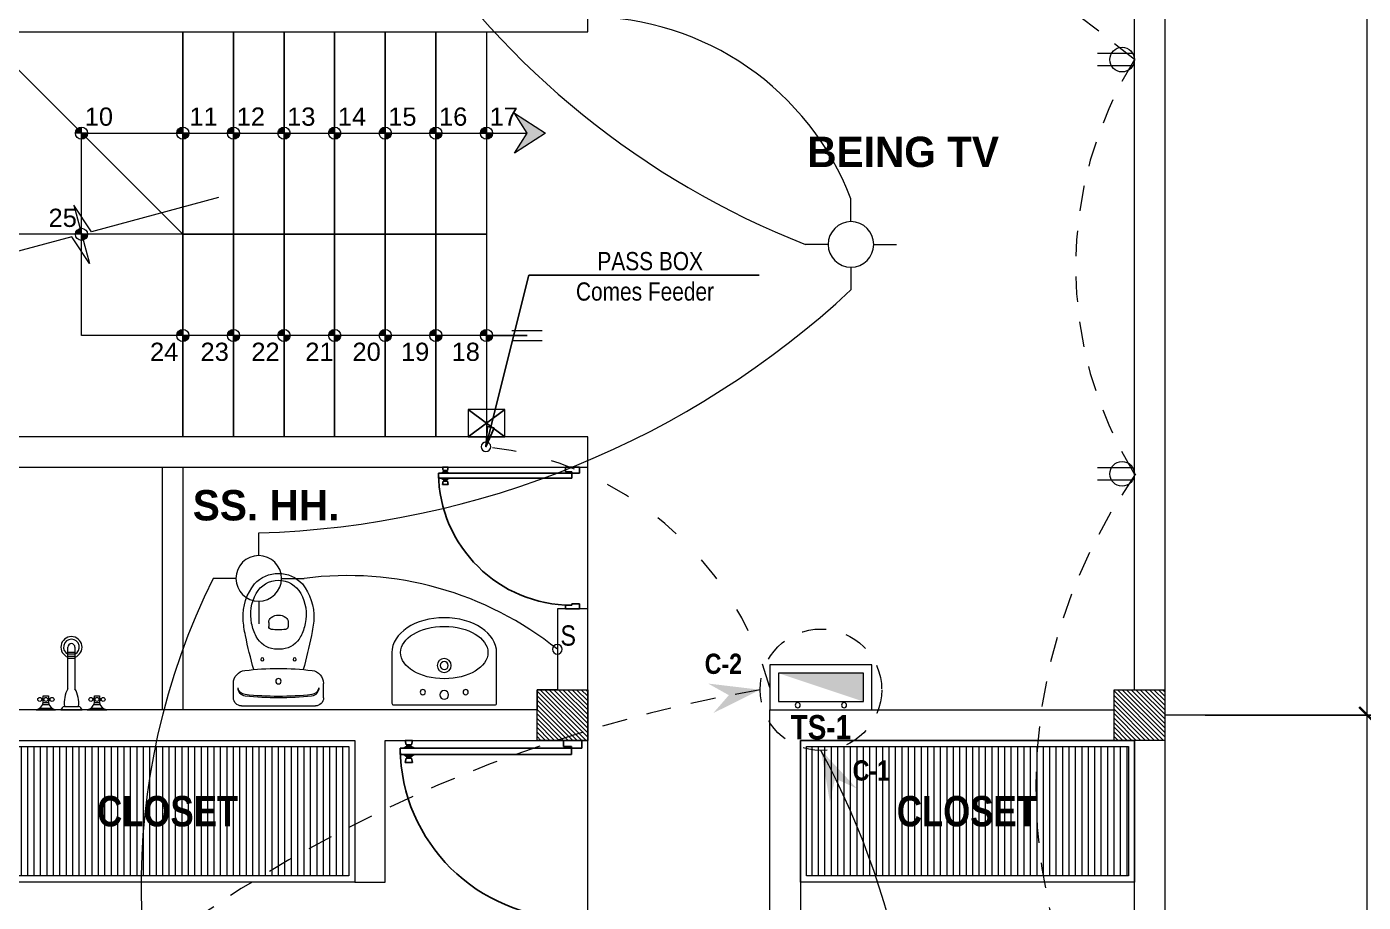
# Model space of a CAD drawing. Header units: millimetres. Extents: x 68 to 194, y 47 to 103.
# Drawn here: x 166.37 to 172.97, y 61.55 to 65.88 of the extents above; entities that cross this region are included whole.
import ezdxf
from ezdxf.enums import TextEntityAlignment as Align

# ---------------------------------------------------------------- set-up
doc = ezdxf.new("R2010")
doc.units = ezdxf.units.MM
for name, pattern in [('ACAD_ISO02W100', [15, 12, -3]), ('ACAD_ISO03W100', [30, 12, -18]), ('ACAD_ISO06W100', [36, 24, -3, 0, -3, 0, -3, 0, -3]), ('DASHED', [19.05, 12.7, -6.35]), ('DASHED2', [0.375, 0.25, -0.125])]:
    doc.linetypes.add(name, pattern=pattern)
for name, color, linetype, lineweight in [('A_Bloques', 56, 'Continuous', 15), ('A_Texto', 43, 'Continuous', 9), ('E_Columna', 3, 'Continuous', 25), ('G_Ejes', 253, 'Continuous', 20), ('G_Escalera', 40, 'Continuous', 18), ('G_Sombreados', 8, 'Continuous', 9), ('G_Texto', 122, 'Continuous', 20), ('IE_Accesorios', 71, 'Continuous', 20), ('IE_Alimentador', 1, 'DASHED', 80), ('IE_Alumbrado', 31, 'Continuous', 60), ('IE_Interruptor', 230, 'Continuous', 40), ('IE_Tomacorriente', 104, 'DASHED2', 40)]:
    doc.layers.add(name, color=color, linetype=linetype, lineweight=lineweight)
for name, color, linetype in [('A_Puerta', 32, 'Continuous'), ('G_Acotación', 171, 'Continuous'), ('IS_Muro', 232, 'Continuous')]:
    doc.layers.add(name, color=color, linetype=linetype)
doc.styles.add('Acotacion', font='ARIALN.TTF')
doc.styles.add('AMBIENTES', font='ARIALNB.TTF', dxfattribs={"height": 0.15})
doc.styles.add('Arial Marron', font='ARIALN.TTF')
doc.styles.add('ARIAL1.2', font='arial.ttf', dxfattribs={"width": 1.2})
doc.styles.add('Cotas', font='ARIALNB.TTF', dxfattribs={"height": 0.1})
doc.styles.add('Eje', font='ARIALNB.TTF', dxfattribs={"height": 0.3})
doc.styles.add('Notas', font='ARIALNB.TTF', dxfattribs={"height": 0.15})
doc.styles.add('Rotulo', font='ARIALN.TTF', dxfattribs={"height": 0.1})
doc.styles.add('STYLE1', font='cityb___.ttf', dxfattribs={"width": 1.05})
doc.dimstyles.new('125', dxfattribs={"dimtxt": 1, "dimasz": 0.06, "dimexe": 0.06, "dimexo": 0.1, "dimgap": 0.08, "dimtad": 3, "dimtih": 1, "dimtoh": 1, "dimlfac": 0.5, "dimzin": 1, "dimdsep": 46, "dimtxsty": 'Cotas', "dimblk": 'ARCHTICK', "dimcen": 2.5, "dimdle": 0.06, "dimclrt": 4, "dimazin": 0, "dimtp": 0.2, "dimtm": 0.2, "dimtfac": 1, "dimtix": 1, "dimtmove": 1, "dimatfit": 3, "dimfxl": 0, "dimtolj": 1, "dimtzin": 1, "dimarcsym": 0})
doc.dimstyles.new('Lenin_50', dxfattribs={"dimtxt": 0.3, "dimasz": 0.08, "dimexe": 0.15, "dimexo": 0.2, "dimgap": 0.03, "dimtad": 2, "dimtih": 1, "dimtoh": 1, "dimlfac": -1, "dimzin": 4, "dimdsep": 46, "dimtxsty": 'Acotacion', "dimblk": 'ARCHTICK', "dimcen": 0.08, "dimclrd": 256, "dimclre": 256, "dimclrt": 4, "dimazin": 1, "dimtm": 1e-09, "dimtfac": 1, "dimtmove": 2, "dimatfit": 2, "dimfxl": 0, "dimtolj": 1, "dimlwd": 13, "dimlwe": 18, "dimarcsym": 0})
pattern_1 = [(135, (281.136787, -21.160414), (0.0112253202, 0.0112253202), [])]
pattern_2 = [(90, (292.136787, -21.310414), (0.03175, 2e-18), [])]

# ---------------------------------------------------------------- blocks, each defined once
blk = doc.blocks.new('Puerta 02')
for p, q in [((0.0239, 0.9132), (0, 0.918)), ((0, 0.918), (0, 0.8782)), ((0.0239, 0.883), (0, 0.8782)), ((0.0239, 0.9068), (0.0239, 0.9132)), ((0.0277, 0.9068), (0.0239, 0.9068)), ((0.0239, 0.8893), (0.0239, 0.9068)), ((0.0277, 0.8893), (0.0239, 0.8893)), ((0.0239, 0.8893), (0.0239, 0.883)), ((0.0317, 0.9092), (0.0277, 0.9092)), ((0.0277, 0.9068), (0.0277, 0.9092)), ((0.0277, 0.8893), (0.0277, 0.9068)), ((0.0277, 0.8893), (0.0277, 0.8869)), ((0.0317, 0.8869), (0.0277, 0.8869)), ((0.0317, 0.9092), (0.0317, 0.9124)), ((0.0357, 0.9124), (0.0317, 0.9124)), ((0.0317, 0.8869), (0.0317, 0.9092)), ((0.0317, 0.8869), (0.0317, 0.8838)), ((0.0357, 0.8838), (0.0317, 0.8838)), ((0.042, 0.9243), (0.0357, 0.9124)), ((0.0357, 0.8838), (0.0357, 0.9124)), ((0.042, 0.8718), (0.0357, 0.8838)), ((0.042, 0.8718), (0.042, 0.9243)), ((0.0436, 0.9243), (0.042, 0.9243)), ((0.0436, 0.9463), (0.0784, 0.9463)), ((0.0436, 0.005), (0.0436, 0.9463)), ((0.0784, 0.005), (0.0784, 0.9463)), ((0.0784, 0.9243), (0.08, 0.9243)), ((0.0789, 0.8981), (0.0789, 0.8981)), ((0.0789, 0.8981), (0.0789, 0.8981)), ((0.08, 0.8718), (0.08, 0.9243)), ((0.08, 0.9243), (0.0863, 0.9124)), ((0.08, 0.8718), (0.0863, 0.8838)), ((0.0863, 0.8838), (0.0863, 0.9124)), ((0.0863, 0.9124), (0.0903, 0.9124)), ((0.0863, 0.8838), (0.0903, 0.8838)), ((0.0903, 0.9092), (0.0903, 0.9124)), ((0.0903, 0.9092), (0.0943, 0.9092)), ((0.0903, 0.8869), (0.0903, 0.9092)), ((0.0903, 0.8869), (0.0943, 0.8869)), ((0.0903, 0.8869), (0.0903, 0.8838)), ((0.0943, 0.9068), (0.0943, 0.9092)), ((0.0943, 0.8893), (0.0943, 0.9068)), ((0.0943, 0.9068), (0.0983, 0.9068)), ((0.0943, 0.8893), (0.0943, 0.8869)), ((0.0943, 0.8893), (0.0983, 0.8893)), ((0.0983, 0.9132), (0.1221, 0.918)), ((0.0983, 0.9068), (0.0983, 0.9132)), ((0.0983, 0.8893), (0.0983, 0.9068)), ((0.0983, 0.8893), (0.0983, 0.883)), ((0.0983, 0.883), (0.1221, 0.8782)), ((0.1221, 0.918), (0.1221, 0.8782)), ((0.0436, 0.8718), (0.042, 0.8718)), ((0.0784, 0.8718), (0.08, 0.8718)), ((0, 0.05), (0, -0.05)), ((0.0336, 0.05), (0, 0.05)), ((0.0336, 0.05), (0.0336, 0.005)), ((0.0436, 0.005), (0.0336, 0.005)), ((0.0783, 0.005), (0.0433, 0.005)), ((0.0436, 0.005), (0.0436, -0.05)), ((0.965, 0.005), (0.975, 0.005)), ((0.965, 0.005), (0.965, -0.05)), ((0.975, 0.05), (0.975, 0.005)), ((0.975, 0.05), (1, 0.05)), ((1, 0.05), (1, -0.05)), ((0.0436, -0.05), (0, -0.05)), ((1, -0.05), (0.965, -0.05))]:
    blk.add_line(p, q)
blk.add_arc((0.0336, 0.005), 0.9414, 0, 89.39134)
blk = doc.blocks.new('L01601A', base_point=(1717.16, 970.19))
blk.add_circle((1717.16, 970.19), 25)
blk = doc.blocks.new('L01601B', base_point=(1777.33, 924.89))
blk.add_arc((1777.33, 924.89), 30, 180, 0)
blk = doc.blocks.new('Lavatorio 01')
blk.add_lwpolyline([(-0.2836, 0.2586), (-0.0336, 0.2586, -0.414214), (-0.025, 0.25), (-0.025, -0.25, -0.414214), (-0.0336, -0.2586), (-0.2836, -0.2586)], format="xyb")
for centre, radius in [((-0.0884, 0.1059), 0.0129), ((-0.2197, 0), 0.0345), ((-0.2197, 0), 0.0198), ((-0.0742, 0), 0.0216), ((-0.0884, -0.1059), 0.0129)]:
    blk.add_circle(centre, radius)
at = {"extrusion": (0, 0, -1), "xscale": 0.008620689655174374, "zscale": -0.008620689655172419, "rotation": 90}
for name, yscale in [('L01601B', 0.005747126436773442), ('L01601A', 0.005172413793104624)]:
    blk.add_blockref(name, (0.2836, 0), dxfattribs=dict(at, yscale=yscale))
blk = doc.blocks.new('INOD4')
at = {"linetype": 'ByBlock'}
for p, q in [((-0.2225, -0.06), (-0.2225, -0.1316)), ((-0.1825, -0.02), (0.1825, -0.02)), ((0.2225, -0.06), (0.2225, -0.1316)), ((-0.048, -0.433), (-0.048, -0.4129)), ((0.048, -0.433), (0.048, -0.4129))]:
    blk.add_line(p, q, dxfattribs=at)
for centre, radius in [((0, -0.142), 0.0135), ((0, -0.142), 0.0135), ((-0.08, -0.25), 0.0075), ((0.08, -0.25), 0.0075)]:
    blk.add_circle(centre, radius, dxfattribs=at)
for centre, radius, start, end in [((-0.1825, -0.06), 0.04, 90, 180), ((0, -1.56), 1.5, 83.72811, 96.27189), ((0.1825, -0.06), 0.04, 0, 90), ((-0.1585, -0.1316), 0.064, 180, 263.20695), ((-0.1595, -0.1087), 0.04, 96.27189, 180), ((-0.1601, -0.1159), 0.04, 96.21414, 169.75716), ((0, -1.56), 1.493, 83.67552, 96.33055), ((0.1595, -0.1087), 0.04, 0, 83.72811), ((0.1601, -0.1159), 0.04, 10.24284, 83.78586), ((0.1585, -0.1316), 0.064, 276.79305, 0), ((0, 1.199), 1.404, 263.20695, 276.79305), ((2.2862, -0.8696), 2.5, 164.45601, 168.42561), ((-2.2862, -0.8696), 2.5, 11.57439, 15.54399), ((-0.007, -0.416), 0.1156, 96.24191, 152.59732), ((0, -0.48), 0.18, 83.75809, 96.24191), ((0.007, -0.416), 0.1156, 27.40268, 83.75809), ((0.4232, -0.4957), 0.6, 167.70933, 175.6206), ((0.1123, -0.4778), 0.25, 152.59732, 168.38048), ((0, -0.696), 0.3, 83.35084, 96.64916), ((-0.1123, -0.4778), 0.25, 11.61952, 27.40268), ((-0.4232, -0.4957), 0.6, 4.3794, 12.29067), ((0.0848, -0.4604), 0.26, 177.69717, 218.71313), ((0.079, -0.471), 0.216, 168.38048, 209.11615), ((-0.033, -0.4129), 0.015, 96.64916, 180), ((-0.018, -0.433), 0.03, 180, 233.1301), ((0, -0.409), 0.06, 233.1301, 306.8699), ((0.033, -0.4129), 0.015, 0, 83.35084), ((0.018, -0.433), 0.03, 306.8699, 0), ((-0.079, -0.471), 0.216, 330.88385, 11.61952), ((-0.0848, -0.4604), 0.26, 321.28687, 2.30283), ((0, -0.515), 0.1256, 209.11615, 330.88385), ((0, -0.515), 0.16, 222.43623, 317.56377)]:
    blk.add_arc(centre, radius, start, end, dxfattribs=at)
blk = doc.blocks.new('Llaves_ducha')
for p, q in [((0, 0.145), (0, 0.0652)), ((0.0072, 0.1308), (0.0072, 0.0795)), ((0.0217, 0.0912), (0.0217, 0.1188)), ((0.0399, 0.116), (0.0399, 0.1232)), ((0.0471, 0.116), (0.0471, 0.1232)), ((0.0399, 0.0943), (0.0399, 0.087)), ((0.0471, 0.0943), (0.0471, 0.087)), ((0, 0.0435), (0, -0.0435)), ((0, 0.0399), (0, -0.0399)), ((0.0145, 0.029), (0.0145, -0.029)), ((0.087, 0.0145), (0.2586, 0.0145)), ((0.2586, -0.0145), (0.087, -0.0145)), ((0, -0.0652), (0, -0.145)), ((0.0072, -0.0795), (0.0072, -0.1308)), ((0.0217, -0.1191), (0.0217, -0.0914)), ((0.0399, -0.0943), (0.0399, -0.087)), ((0.0471, -0.0943), (0.0471, -0.087)), ((0.0399, -0.116), (0.0399, -0.1232)), ((0.0471, -0.116), (0.0471, -0.1232))]:
    blk.add_line(p, q)
for points in [[(0.029, 0.116), (0.058, 0.116), (0.058, 0.0943), (0.029, 0.0943)], [(0.029, -0.0943), (0.058, -0.0943), (0.058, -0.116), (0.029, -0.116)]]:
    blk.add_lwpolyline(points, close=True)
for points in [[(0.2128, 0.0145), (0.2128, -0.0145)], [(0.2216, 0.0145), (0.2216, -0.0145)], [(0.2305, 0.0145), (0.2305, -0.0145)], [(0.2379, 0.0145), (0.2379, -0.0145)]]:
    blk.add_lwpolyline(points)
for centre in [(0.0435, 0.1305), (0.0435, 0.1051), (0.0435, 0.0798), (0.0435, -0.0798), (0.0435, -0.1051), (0.0435, -0.1305)]:
    blk.add_circle(centre, 0.00811)
for centre, radius, start, end in [((0.0399, 0.1559), 0.0413, 195.2551, 254.7449), ((0.0399, 0.0544), 0.0413, 105.2551, 164.7449), ((-0.0059, 0.0231), 0.0212, 16.1502, 73.8498), ((0.029, -0.087), 0.1169, 60.2551, 97.125), ((0.2586, 0), 0.0435, 199.4706, 160.5294), ((0.2586, 0), 0.0324, 206.5644, 153.4356), ((0.2586, 0), 0.0145, 270, 90), ((-0.0059, -0.0231), 0.0212, 286.1502, 343.8498), ((0.029, 0.087), 0.1169, 262.875, 299.7449), ((0.0399, -0.0544), 0.0413, 195.2551, 254.7449), ((0.0399, -0.1559), 0.0413, 105.2551, 164.7449)]:
    blk.add_arc(centre, radius, start, end)
blk = doc.blocks.new('Eri')
blk.add_line((-1.7, 0), (0, 0))
blk.add_circle((-2, 0), 0.3)
at = {"color": 1, "style": 'Eje', "flags": 4}
blk.add_attdef('H', text='', height=0.3, dxfattribs=at).set_placement((-2, 0), align=Align.MIDDLE_CENTER)
blk = doc.blocks.new('_ArchTick')
at = {"color": 0, "linetype": 'ByBlock', "const_width": 0.15}
blk.add_lwpolyline([(-0.5, -0.5), (0.5, 0.5)], dxfattribs=at)
blk = doc.blocks.new('*D761')
at = {"layer": 'Defpoints', "color": 0}
for p in [(171.9907, 71.0529), (173.4907, 71.0529), (171.9907, 58.5529)]:
    blk.add_point(p, dxfattribs=at)
at = {"layer": 'G_Acotación', "lineweight": 18}
for p, q in [((172.1907, 71.0529), (173.6407, 71.0529)), ((172.1907, 58.5529), (173.6407, 58.5529))]:
    blk.add_line(p, q, dxfattribs=at)
at = {"layer": 'G_Acotación', "lineweight": 13}
blk.add_line((173.4907, 58.5529), (173.4907, 71.0529), dxfattribs=at)
at = {"layer": 'G_Acotación', "lineweight": 13, "xscale": 0.08, "yscale": 0.08, "zscale": 0.08}
for p, rotation in [((173.4907, 71.0529), 90), ((173.4907, 58.5529), 270)]:
    blk.add_blockref('_ArchTick', p, dxfattribs=dict(at, rotation=rotation))
at = {"layer": 'G_Acotación', "color": 4, "lineweight": 5, "insert": (174.0194, 64.8029), "char_height": 0.3, "attachment_point": 5, "style": 'Acotacion'}
blk.add_mtext('\\A1;12.500', dxfattribs=at)
blk = doc.blocks.new('*D762')
at = {"layer": 'Defpoints', "color": 0}
for p in [(171.9907, 62.4779), (172.9907, 62.4779), (171.9907, 58.5529)]:
    blk.add_point(p, dxfattribs=at)
at = {"layer": 'G_Acotación', "lineweight": 18}
for p, q in [((172.1907, 62.4779), (173.1407, 62.4779)), ((172.1907, 58.5529), (173.1407, 58.5529))]:
    blk.add_line(p, q, dxfattribs=at)
at = {"layer": 'G_Acotación', "lineweight": 13}
blk.add_line((172.9907, 58.5529), (172.9907, 62.4779), dxfattribs=at)
at = {"layer": 'G_Acotación', "lineweight": 13, "xscale": 0.08, "yscale": 0.08, "zscale": 0.08}
for p, rotation in [((172.9907, 62.4779), 90), ((172.9907, 58.5529), 270)]:
    blk.add_blockref('_ArchTick', p, dxfattribs=dict(at, rotation=rotation))
at = {"layer": 'G_Acotación', "color": 4, "lineweight": 5, "insert": (173.4368, 60.5154), "char_height": 0.3, "attachment_point": 5, "style": 'Acotacion'}
blk.add_mtext('\\A1;3.925', dxfattribs=at)
blk = doc.blocks.new('*D763')
at = {"layer": 'Defpoints', "color": 0}
for p in [(171.9907, 67.0279), (172.9907, 67.0279), (171.9907, 62.4779)]:
    blk.add_point(p, dxfattribs=at)
at = {"layer": 'G_Acotación', "lineweight": 18}
for p, q in [((172.1907, 67.0279), (173.1407, 67.0279)), ((172.1907, 62.4779), (173.1407, 62.4779))]:
    blk.add_line(p, q, dxfattribs=at)
at = {"layer": 'G_Acotación', "lineweight": 13}
blk.add_line((172.9907, 62.4779), (172.9907, 67.0279), dxfattribs=at)
at = {"layer": 'G_Acotación', "lineweight": 13, "xscale": 0.08, "yscale": 0.08, "zscale": 0.08}
for p, rotation in [((172.9907, 67.0279), 90), ((172.9907, 62.4779), 270)]:
    blk.add_blockref('_ArchTick', p, dxfattribs=dict(at, rotation=rotation))
at = {"layer": 'G_Acotación', "color": 4, "lineweight": 5, "insert": (173.4404, 64.7529), "char_height": 0.3, "attachment_point": 5, "style": 'Acotacion'}
blk.add_mtext('\\A1;4.550', dxfattribs=at)
blk = doc.blocks.new('CP')
at = {"linetype": 'ACAD_ISO06W100', "lineweight": 25, "ltscale": 0.25}
for p, q in [((-0.0498, 0.0874), (-0.1848, -0.0926)), ((-0.0498, -0.0926), (-0.1848, 0.0874))]:
    blk.add_line(p, q, dxfattribs=at)
for p, q in [((-0.1848, -0.0926), (-0.1848, 0.0874)), ((-0.1848, 0.0874), (-0.0498, 0.0874)), ((-0.0498, 0.0874), (-0.0498, -0.0926)), ((-0.0498, -0.0926), (-0.1848, -0.0926))]:
    blk.add_line(p, q)
blk.add_circle((0, 0), 0.0234)
blk = doc.blocks.new('Tablero')
for points in [[(-0.2516, -0.2232), (-0.2516, 0), (0.2516, 0), (0.2516, -0.2232)], [(-0.21, -0.1815), (-0.21, -0.0416), (0.21, -0.0416), (0.21, -0.1815)]]:
    blk.add_lwpolyline(points, close=True)
for centre in [(-0.1144, -0.0236), (0.1144, -0.0236)]:
    blk.add_circle(centre, 0.0126)
blk.add_solid([(-0.21, -0.1815), (0.21, -0.1815), (0.21, -0.0416)])
blk = doc.blocks.new('PUNTO LUZ')
for p, q in [((0, 0.1125), (0, 0.225)), ((-0.1125, 0), (-0.225, 0)), ((0.1125, 0), (0.225, 0)), ((0, -0.1125), (0, -0.225))]:
    blk.add_line(p, q)
blk.add_circle((0, 0), 0.1125)
blk = doc.blocks.new('Interuptor simple doble triple')
blk.add_circle((0, 0.0437), 0.0237)
at = {"style": 'Rotulo', "oblique": 20, "flags": 4}
blk.add_attdef('S A,B,C', (0.078, 0.0437), '', height=0.1, dxfattribs=at)
blk = doc.blocks.new('TOMACORRIENTE 0.40')
at = {"color": 5}
for p, q in [((0.0081, 0.0304), (0.1822, 0.0304)), ((0.0081, -0.0304), (0.1822, -0.0304))]:
    blk.add_line(p, q, dxfattribs=at)
blk.add_circle((0.0607, 0), 0.0608, dxfattribs=at)

msp = doc.modelspace()

# ---------------------------------------------------------------- hatches: boundary and pattern name
at = {"layer": 'E_Columna', "lineweight": 5}
h = msp.add_hatch(dxfattribs=at)
h.set_pattern_fill('LINE', color=256, scale=0.005, angle=45, style=0)
h.set_pattern_definition(pattern_1)
h.paths.add_polyline_path([(169.1407, 62.3529), (168.8907, 62.3529), (168.8907, 62.6029), (169.1407, 62.6029)])
h = msp.add_hatch(dxfattribs=at)
h.set_pattern_fill('LINE', color=256, scale=0.005, angle=45, style=0)
h.set_pattern_definition(pattern_1)
h.paths.add_polyline_path([(171.9907, 62.3529), (171.7407, 62.3529), (171.7407, 62.6029), (171.9907, 62.6029)])
at = {"layer": 'G_Escalera', "lineweight": 5}
msp.add_hatch(color=3, dxfattribs=at).paths.add_polyline_path([(168.9327, 65.3529), (168.7795, 65.2537), (168.8407, 65.3529), (168.7795, 65.452)])
h = msp.add_hatch(color=3, dxfattribs=at)
h.paths.add_polyline_path([(166.6107, 65.3529, -0.414214), (166.6407, 65.3829), (166.6407, 65.3529)])
h.paths.add_polyline_path([(166.6407, 65.3529), (166.6707, 65.3529, -0.414214), (166.6407, 65.3229)])
h = msp.add_hatch(color=3, dxfattribs=at)
h.paths.add_polyline_path([(166.6107, 65.3529, -0.414214), (166.6407, 65.3829), (166.6407, 65.3529)])
h.paths.add_polyline_path([(166.6407, 65.3529), (166.6707, 65.3529, -0.414214), (166.6407, 65.3229)])
h = msp.add_hatch(color=3, dxfattribs=at)
h.paths.add_polyline_path([(167.1107, 65.3529, -0.414214), (167.1407, 65.3829), (167.1407, 65.3529)])
h.paths.add_polyline_path([(167.1407, 65.3529), (167.1707, 65.3529, -0.414214), (167.1407, 65.3229)])
h = msp.add_hatch(color=3, dxfattribs=at)
h.paths.add_polyline_path([(167.1107, 65.3529, -0.414214), (167.1407, 65.3829), (167.1407, 65.3529)])
h.paths.add_polyline_path([(167.1407, 65.3529), (167.1707, 65.3529, -0.414214), (167.1407, 65.3229)])
h = msp.add_hatch(color=3, dxfattribs=at)
h.paths.add_polyline_path([(167.3607, 65.3529, -0.414214), (167.3907, 65.3829), (167.3907, 65.3529)])
h.paths.add_polyline_path([(167.3907, 65.3529), (167.4207, 65.3529, -0.414214), (167.3907, 65.3229)])
h = msp.add_hatch(color=3, dxfattribs=at)
h.paths.add_polyline_path([(167.3607, 65.3529, -0.414214), (167.3907, 65.3829), (167.3907, 65.3529)])
h.paths.add_polyline_path([(167.3907, 65.3529), (167.4207, 65.3529, -0.414214), (167.3907, 65.3229)])
h = msp.add_hatch(color=3, dxfattribs=at)
h.paths.add_polyline_path([(167.6107, 65.3529, -0.414214), (167.6407, 65.3829), (167.6407, 65.3529)])
h.paths.add_polyline_path([(167.6407, 65.3529), (167.6707, 65.3529, -0.414214), (167.6407, 65.3229)])
h = msp.add_hatch(color=3, dxfattribs=at)
h.paths.add_polyline_path([(167.6107, 65.3529, -0.414214), (167.6407, 65.3829), (167.6407, 65.3529)])
h.paths.add_polyline_path([(167.6407, 65.3529), (167.6707, 65.3529, -0.414214), (167.6407, 65.3229)])
h = msp.add_hatch(color=3, dxfattribs=at)
h.paths.add_polyline_path([(167.8607, 65.3529, -0.414214), (167.8907, 65.3829), (167.8907, 65.3529)])
h.paths.add_polyline_path([(167.8907, 65.3529), (167.9207, 65.3529, -0.414214), (167.8907, 65.3229)])
h = msp.add_hatch(color=3, dxfattribs=at)
h.paths.add_polyline_path([(167.8607, 65.3529, -0.414214), (167.8907, 65.3829), (167.8907, 65.3529)])
h.paths.add_polyline_path([(167.8907, 65.3529), (167.9207, 65.3529, -0.414214), (167.8907, 65.3229)])
h = msp.add_hatch(color=3, dxfattribs=at)
h.paths.add_polyline_path([(168.1107, 65.3529, -0.414214), (168.1407, 65.3829), (168.1407, 65.3529)])
h.paths.add_polyline_path([(168.1407, 65.3529), (168.1707, 65.3529, -0.414214), (168.1407, 65.3229)])
h = msp.add_hatch(color=3, dxfattribs=at)
h.paths.add_polyline_path([(168.1107, 65.3529, -0.414214), (168.1407, 65.3829), (168.1407, 65.3529)])
h.paths.add_polyline_path([(168.1407, 65.3529), (168.1707, 65.3529, -0.414214), (168.1407, 65.3229)])
h = msp.add_hatch(color=3, dxfattribs=at)
h.paths.add_polyline_path([(168.3607, 65.3529, -0.414214), (168.3907, 65.3829), (168.3907, 65.3529)])
h.paths.add_polyline_path([(168.3907, 65.3529), (168.4207, 65.3529, -0.414214), (168.3907, 65.3229)])
h = msp.add_hatch(color=3, dxfattribs=at)
h.paths.add_polyline_path([(168.3607, 65.3529, -0.414214), (168.3907, 65.3829), (168.3907, 65.3529)])
h.paths.add_polyline_path([(168.3907, 65.3529), (168.4207, 65.3529, -0.414214), (168.3907, 65.3229)])
h = msp.add_hatch(color=3, dxfattribs=at)
h.paths.add_polyline_path([(168.6107, 65.3529, -0.414214), (168.6407, 65.3829), (168.6407, 65.3529)])
h.paths.add_polyline_path([(168.6407, 65.3529), (168.6707, 65.3529, -0.414214), (168.6407, 65.3229)])
h = msp.add_hatch(color=3, dxfattribs=at)
h.paths.add_polyline_path([(168.6107, 65.3529, -0.414214), (168.6407, 65.3829), (168.6407, 65.3529)])
h.paths.add_polyline_path([(168.6407, 65.3529), (168.6707, 65.3529, -0.414214), (168.6407, 65.3229)])
h = msp.add_hatch(color=3, dxfattribs=at)
h.paths.add_polyline_path([(166.6107, 64.8529, -0.414214), (166.6407, 64.8829), (166.6407, 64.8529)])
h.paths.add_polyline_path([(166.6407, 64.8529), (166.6707, 64.8529, -0.414214), (166.6407, 64.8229)])
h = msp.add_hatch(color=3, dxfattribs=at)
h.paths.add_polyline_path([(166.6107, 64.8529, -0.414214), (166.6407, 64.8829), (166.6407, 64.8529)])
h.paths.add_polyline_path([(166.6407, 64.8529), (166.6707, 64.8529, -0.414214), (166.6407, 64.8229)])
h = msp.add_hatch(color=3, dxfattribs=at)
h.paths.add_polyline_path([(167.1107, 64.3529, -0.414214), (167.1407, 64.3829), (167.1407, 64.3529)])
h.paths.add_polyline_path([(167.1407, 64.3529), (167.1707, 64.3529, -0.414214), (167.1407, 64.3229)])
h = msp.add_hatch(color=3, dxfattribs=at)
h.paths.add_polyline_path([(167.1107, 64.3529, -0.414214), (167.1407, 64.3829), (167.1407, 64.3529)])
h.paths.add_polyline_path([(167.1407, 64.3529), (167.1707, 64.3529, -0.414214), (167.1407, 64.3229)])
h = msp.add_hatch(color=3, dxfattribs=at)
h.paths.add_polyline_path([(167.3607, 64.3529, -0.414214), (167.3907, 64.3829), (167.3907, 64.3529)])
h.paths.add_polyline_path([(167.3907, 64.3529), (167.4207, 64.3529, -0.414214), (167.3907, 64.3229)])
h = msp.add_hatch(color=3, dxfattribs=at)
h.paths.add_polyline_path([(167.3607, 64.3529, -0.414214), (167.3907, 64.3829), (167.3907, 64.3529)])
h.paths.add_polyline_path([(167.3907, 64.3529), (167.4207, 64.3529, -0.414214), (167.3907, 64.3229)])
h = msp.add_hatch(color=3, dxfattribs=at)
h.paths.add_polyline_path([(167.6107, 64.3529, -0.414214), (167.6407, 64.3829), (167.6407, 64.3529)])
h.paths.add_polyline_path([(167.6407, 64.3529), (167.6707, 64.3529, -0.414214), (167.6407, 64.3229)])
h = msp.add_hatch(color=3, dxfattribs=at)
h.paths.add_polyline_path([(167.6107, 64.3529, -0.414214), (167.6407, 64.3829), (167.6407, 64.3529)])
h.paths.add_polyline_path([(167.6407, 64.3529), (167.6707, 64.3529, -0.414214), (167.6407, 64.3229)])
h = msp.add_hatch(color=3, dxfattribs=at)
h.paths.add_polyline_path([(167.8607, 64.3529, -0.414214), (167.8907, 64.3829), (167.8907, 64.3529)])
h.paths.add_polyline_path([(167.8907, 64.3529), (167.9207, 64.3529, -0.414214), (167.8907, 64.3229)])
h = msp.add_hatch(color=3, dxfattribs=at)
h.paths.add_polyline_path([(167.8607, 64.3529, -0.414214), (167.8907, 64.3829), (167.8907, 64.3529)])
h.paths.add_polyline_path([(167.8907, 64.3529), (167.9207, 64.3529, -0.414214), (167.8907, 64.3229)])
h = msp.add_hatch(color=3, dxfattribs=at)
h.paths.add_polyline_path([(168.1107, 64.3529, -0.414214), (168.1407, 64.3829), (168.1407, 64.3529)])
h.paths.add_polyline_path([(168.1407, 64.3529), (168.1707, 64.3529, -0.414214), (168.1407, 64.3229)])
h = msp.add_hatch(color=3, dxfattribs=at)
h.paths.add_polyline_path([(168.1107, 64.3529, -0.414214), (168.1407, 64.3829), (168.1407, 64.3529)])
h.paths.add_polyline_path([(168.1407, 64.3529), (168.1707, 64.3529, -0.414214), (168.1407, 64.3229)])
h = msp.add_hatch(color=3, dxfattribs=at)
h.paths.add_polyline_path([(168.3607, 64.3529, -0.414214), (168.3907, 64.3829), (168.3907, 64.3529)])
h.paths.add_polyline_path([(168.3907, 64.3529), (168.4207, 64.3529, -0.414214), (168.3907, 64.3229)])
h = msp.add_hatch(color=3, dxfattribs=at)
h.paths.add_polyline_path([(168.3607, 64.3529, -0.414214), (168.3907, 64.3829), (168.3907, 64.3529)])
h.paths.add_polyline_path([(168.3907, 64.3529), (168.4207, 64.3529, -0.414214), (168.3907, 64.3229)])
h = msp.add_hatch(color=3, dxfattribs=at)
h.paths.add_polyline_path([(168.6107, 64.3529, -0.414214), (168.6407, 64.3829), (168.6407, 64.3529)])
h.paths.add_polyline_path([(168.6407, 64.3529), (168.6707, 64.3529, -0.414214), (168.6407, 64.3229)])
h = msp.add_hatch(color=3, dxfattribs=at)
h.paths.add_polyline_path([(168.6107, 64.3529, -0.414214), (168.6407, 64.3829), (168.6407, 64.3529)])
h.paths.add_polyline_path([(168.6407, 64.3529), (168.6707, 64.3529, -0.414214), (168.6407, 64.3229)])
at = {"layer": 'G_Sombreados', "lineweight": 5}
h = msp.add_hatch(dxfattribs=at)
h.set_pattern_fill('LINE', color=256, scale=0.01, angle=90, style=0)
h.set_pattern_definition(pattern_2)
h.paths.add_polyline_path([(166.1707, 62.3229), (167.9607, 62.3229), (167.9607, 61.6829), (166.1707, 61.6829)])
h = msp.add_hatch(dxfattribs=at)
h.set_pattern_fill('LINE', color=256, scale=0.01, angle=90, style=0)
h.set_pattern_definition(pattern_2)
h.paths.add_polyline_path([(170.2207, 62.3229), (171.8107, 62.3229), (171.8107, 61.6829), (170.2207, 61.6829)])

# ---------------------------------------------------------------- linework, layer by layer
at = {"layer": 'A_Bloques', "color": 1, "lineweight": 5}
msp.add_lwpolyline([(167.3169, 65.034), (166.689, 64.8658), (166.6019, 64.9977), (166.6796, 64.708), (166.5924, 64.8399), (165.9646, 64.6717)], dxfattribs=at)
at = {"layer": 'A_Bloques', "lineweight": 5}
for points in [[(167.0407, 63.7029), (167.1407, 63.7029), (167.1407, 62.5029), (167.0407, 62.5029)], [(166.1407, 62.3529), (167.9907, 62.3529), (167.9907, 61.6529), (166.1407, 61.6529)], [(166.1707, 62.3229), (167.9607, 62.3229), (167.9607, 61.6829), (166.1707, 61.6829)], [(170.1907, 62.3529), (171.8407, 62.3529), (171.8407, 61.6529), (170.1907, 61.6529)], [(170.2207, 62.3229), (171.8107, 62.3229), (171.8107, 61.6829), (170.2207, 61.6829)]]:
    msp.add_lwpolyline(points, close=True, dxfattribs=at)
at = {"layer": 'A_Puerta', "lineweight": 5}
for p, q in [((169.1407, 63.0029), (169.1407, 63.7029)), ((169.1407, 61.4529), (169.1407, 62.3529))]:
    msp.add_line(p, q, dxfattribs=at)
at = {"layer": 'E_Columna', "lineweight": 5}
for points in [[(169.1407, 62.3529), (168.8907, 62.3529), (168.8907, 62.6029), (169.1407, 62.6029)], [(171.9907, 62.3529), (171.7407, 62.3529), (171.7407, 62.6029), (171.9907, 62.6029)]]:
    msp.add_lwpolyline(points, close=True, dxfattribs=at)
at = {"layer": 'G_Escalera', "lineweight": 5}
for q in [(166.1407, 65.8529), (166.1407, 64.8529)]:
    msp.add_line((167.1407, 64.8529), q, dxfattribs=at)
at = {"layer": 'G_Escalera', "color": 3, "lineweight": 5}
for p, q in [((166.6707, 65.3529), (166.6107, 65.3529)), ((166.6707, 65.3529), (166.6107, 65.3529)), ((166.6407, 65.3229), (166.6407, 65.3829)), ((166.6407, 65.3229), (166.6407, 65.3829)), ((167.1707, 65.3529), (167.1107, 65.3529)), ((167.1707, 65.3529), (167.1107, 65.3529)), ((167.1407, 65.3229), (167.1407, 65.3829)), ((167.1407, 65.3229), (167.1407, 65.3829)), ((167.4207, 65.3529), (167.3607, 65.3529)), ((167.4207, 65.3529), (167.3607, 65.3529)), ((167.3907, 65.3229), (167.3907, 65.3829)), ((167.3907, 65.3229), (167.3907, 65.3829)), ((167.6707, 65.3529), (167.6107, 65.3529)), ((167.6707, 65.3529), (167.6107, 65.3529)), ((167.6407, 65.3229), (167.6407, 65.3829)), ((167.6407, 65.3229), (167.6407, 65.3829)), ((167.9207, 65.3529), (167.8607, 65.3529)), ((167.9207, 65.3529), (167.8607, 65.3529)), ((167.8907, 65.3229), (167.8907, 65.3829)), ((167.8907, 65.3229), (167.8907, 65.3829)), ((168.1707, 65.3529), (168.1107, 65.3529)), ((168.1707, 65.3529), (168.1107, 65.3529)), ((168.1407, 65.3229), (168.1407, 65.3829)), ((168.1407, 65.3229), (168.1407, 65.3829)), ((168.4207, 65.3529), (168.3607, 65.3529)), ((168.4207, 65.3529), (168.3607, 65.3529)), ((168.3907, 65.3229), (168.3907, 65.3829)), ((168.3907, 65.3229), (168.3907, 65.3829)), ((168.6707, 65.3529), (168.6107, 65.3529)), ((168.6707, 65.3529), (168.6107, 65.3529)), ((168.6407, 65.3229), (168.6407, 65.3829)), ((168.6407, 65.3229), (168.6407, 65.3829)), ((166.6707, 64.8529), (166.6107, 64.8529)), ((166.6707, 64.8529), (166.6107, 64.8529)), ((166.6407, 64.8229), (166.6407, 64.8829)), ((166.6407, 64.8229), (166.6407, 64.8829)), ((167.1407, 64.3229), (167.1407, 64.3829)), ((167.1407, 64.3229), (167.1407, 64.3829)), ((167.3907, 64.3229), (167.3907, 64.3829)), ((167.3907, 64.3229), (167.3907, 64.3829)), ((167.6407, 64.3229), (167.6407, 64.3829)), ((167.6407, 64.3229), (167.6407, 64.3829)), ((167.8907, 64.3229), (167.8907, 64.3829)), ((167.8907, 64.3229), (167.8907, 64.3829)), ((168.1407, 64.3229), (168.1407, 64.3829)), ((168.1407, 64.3229), (168.1407, 64.3829)), ((168.3907, 64.3229), (168.3907, 64.3829)), ((168.3907, 64.3229), (168.3907, 64.3829)), ((168.6407, 64.3229), (168.6407, 64.3829)), ((168.6407, 64.3229), (168.6407, 64.3829)), ((168.7657, 64.3779), (168.9157, 64.3779)), ((167.1707, 64.3529), (167.1107, 64.3529)), ((167.1707, 64.3529), (167.1107, 64.3529)), ((167.4207, 64.3529), (167.3607, 64.3529)), ((167.4207, 64.3529), (167.3607, 64.3529)), ((167.6707, 64.3529), (167.6107, 64.3529)), ((167.6707, 64.3529), (167.6107, 64.3529)), ((167.9207, 64.3529), (167.8607, 64.3529)), ((167.9207, 64.3529), (167.8607, 64.3529)), ((168.1707, 64.3529), (168.1107, 64.3529)), ((168.1707, 64.3529), (168.1107, 64.3529)), ((168.4207, 64.3529), (168.3607, 64.3529)), ((168.4207, 64.3529), (168.3607, 64.3529)), ((168.6707, 64.3529), (168.6107, 64.3529)), ((168.6707, 64.3529), (168.6107, 64.3529)), ((168.7657, 64.3279), (168.9157, 64.3279))]:
    msp.add_line(p, q, dxfattribs=at)
at = {"layer": 'G_Escalera', "lineweight": 5}
for points in [[(167.1407, 63.8529), (166.1407, 63.8529), (166.1407, 65.8529), (167.1407, 65.8529)], [(167.1407, 64.8529), (167.1407, 65.8529), (167.3907, 65.8529), (167.3907, 64.8529)], [(167.3907, 64.8529), (167.3907, 65.8529), (167.6407, 65.8529), (167.6407, 64.8529)], [(167.6407, 64.8529), (167.6407, 65.8529), (167.8907, 65.8529), (167.8907, 64.8529)], [(167.8907, 64.8529), (167.8907, 65.8529), (168.1407, 65.8529), (168.1407, 64.8529)], [(168.1407, 64.8529), (168.1407, 65.8529), (168.3907, 65.8529), (168.3907, 64.8529)], [(168.3907, 64.8529), (168.3907, 65.8529), (168.6407, 65.8529), (168.6407, 64.8529)], [(167.1407, 63.8529), (167.1407, 64.8529), (167.3907, 64.8529), (167.3907, 63.8529)], [(167.3907, 63.8529), (167.3907, 64.8529), (167.6407, 64.8529), (167.6407, 63.8529)], [(167.6407, 63.8529), (167.6407, 64.8529), (167.8907, 64.8529), (167.8907, 63.8529)], [(167.8907, 63.8529), (167.8907, 64.8529), (168.1407, 64.8529), (168.1407, 63.8529)], [(168.1407, 63.8529), (168.1407, 64.8529), (168.3907, 64.8529), (168.3907, 63.8529)], [(168.3907, 63.8529), (168.3907, 64.8529), (168.6407, 64.8529), (168.6407, 63.8529)]]:
    msp.add_lwpolyline(points, close=True, dxfattribs=at)
at = {"layer": 'G_Escalera', "color": 3, "lineweight": 5}
msp.add_lwpolyline([(168.9327, 65.3529), (168.7795, 65.2537), (168.8407, 65.3529), (168.7795, 65.452)], close=True, dxfattribs=at)
at = {"layer": 'G_Escalera', "color": 5, "lineweight": 5}
msp.add_lwpolyline([(168.6407, 64.3529), (168.8407, 64.3529), (168.6407, 64.3529), (168.3907, 64.3529), (168.1407, 64.3529), (167.3907, 64.3529), (167.1407, 64.3529), (166.6407, 64.3529), (166.6407, 65.3529), (168.6407, 65.3529), (168.8407, 65.3529)], dxfattribs=at)
at = {"layer": 'G_Escalera', "color": 3, "lineweight": 5}
for centre in [(166.6407, 65.3529), (166.6407, 65.3529), (167.1407, 65.3529), (167.1407, 65.3529), (167.3907, 65.3529), (167.3907, 65.3529), (167.6407, 65.3529), (167.6407, 65.3529), (167.8907, 65.3529), (167.8907, 65.3529), (168.1407, 65.3529), (168.1407, 65.3529), (168.3907, 65.3529), (168.3907, 65.3529), (168.6407, 65.3529), (168.6407, 65.3529), (166.6407, 64.8529), (166.6407, 64.8529), (167.1407, 64.3529), (167.1407, 64.3529), (167.3907, 64.3529), (167.3907, 64.3529), (167.6407, 64.3529), (167.6407, 64.3529), (167.8907, 64.3529), (167.8907, 64.3529), (168.1407, 64.3529), (168.1407, 64.3529), (168.3907, 64.3529), (168.3907, 64.3529), (168.6407, 64.3529), (168.6407, 64.3529)]:
    msp.add_circle(centre, 0.03, dxfattribs=at)
at = {"layer": 'IE_Accesorios', "linetype": 'ACAD_ISO02W100', "lineweight": 5, "ltscale": 0.01}
msp.add_circle((170.2924, 62.6029), 0.3, dxfattribs=at)
at = {"layer": 'IE_Accesorios', "lineweight": 5}
for points in [[(169.8376, 62.576), (169.7354, 62.6334), (169.9924, 62.6029)], [(169.8376, 62.576), (169.7607, 62.4875), (169.9924, 62.6029)], [(170.3623, 62.164), (170.4691, 62.1156), (170.2924, 62.3047)], [(170.3623, 62.164), (170.3364, 62.0497), (170.2924, 62.3047)]]:
    msp.add_solid(points, dxfattribs=at)
at = {"layer": 'IE_Alimentador', "color": 6, "linetype": 'ACAD_ISO03W100', "lineweight": 5, "ltscale": 0.01}
msp.add_arc((168.4635, 62.1751), 1.6373, 15.56515, 83.87807, dxfattribs=at)
at = {"layer": 'IE_Alumbrado', "lineweight": 5}
for centre, radius, start, end in [((171.7485, 68.6951), 4.1831, 179.20847, 248.50575), ((167.3821, 67.8686), 4.4927, 271.70517, 312.90724), ((170.3337, 61.6386), 3.3989, 153.54464, 208.28867), ((166.8283, 60.4241), 3.9408, 350.56183, 28.47377)]:
    msp.add_arc(centre, radius, start, end, dxfattribs=at)
at = {"layer": 'IE_Interruptor', "lineweight": 5}
for centre, radius, start, end in [((169.1338, 64.5289), 1.399, 20.89523, 89.71446), ((167.9553, 61.5121), 1.6547, 51.26372, 97.45179)]:
    msp.add_arc(centre, radius, start, end, dxfattribs=at)
at = {"layer": 'IE_Tomacorriente', "lineweight": 5, "ltscale": 0.5}
for centre, radius, start, end in [((166.2185, 58.8384), 8.8831, 50.7343, 71.81516), ((173.4979, 64.6926), 1.9476, 148.30487, 211.69513), ((174.0341, 62.1195), 2.6809, 144.68157, 215.10233), ((171.1832, 55.6624), 7.0419, 99.73562, 135.73052)]:
    msp.add_arc(centre, radius, start, end, dxfattribs=at)
at = {"layer": 'IS_Muro', "lineweight": 5}
for points in [[(171.8407, 58.5529), (171.7407, 58.5529), (171.7407, 58.8029), (171.8407, 58.8029), (171.8407, 62.3529), (170.1907, 62.3529), (170.1907, 61.3029), (170.0407, 61.3029), (170.0407, 62.5029), (171.7407, 62.5029), (171.7407, 62.6029), (171.8407, 62.6029), (171.8407, 66.9029), (171.7407, 66.9029), (171.7407, 67.0029), (171.4407, 67.0029), (171.4407, 67.1529)], [(171.4407, 67.1529), (171.9907, 67.1529), (171.9907, 58.5529)], [(166.1407, 65.8529), (169.1407, 65.8529), (169.1407, 66.0029)], [(166.1407, 63.7029), (169.1407, 63.7029), (169.1407, 63.8529), (166.1407, 63.8529)], [(166.1407, 62.3529), (167.9907, 62.3529), (167.9907, 61.6529), (168.1407, 61.6529), (168.1407, 62.3529), (169.1407, 62.3529), (169.1407, 63.0029), (168.9907, 63.0029), (168.9907, 62.6029), (168.8907, 62.6029), (168.8907, 62.5029), (166.2407, 62.5029)]]:
    msp.add_lwpolyline(points, dxfattribs=at)

# ---------------------------------------------------------------- block references
at = {"layer": 'A_Bloques', "lineweight": 5, "xscale": -1}
for name, p, rotation in [('INOD4', (167.6132, 62.5029), 180), ('Lavatorio 01', (168.4321, 62.5029), 90)]:
    msp.add_blockref(name, p, dxfattribs=dict(at, rotation=rotation))
at = {"layer": 'A_Bloques', "lineweight": 5, "xscale": 1.200000000000045, "yscale": 1.200000000000045, "zscale": 1.200000000000045, "rotation": 90}
msp.add_blockref('Llaves_ducha', (166.5907, 62.5029), dxfattribs=at)
at = {"layer": 'A_Puerta', "lineweight": 5, "rotation": 90}
for p, xscale, yscale, zscale in [((169.0657, 63.7029), -0.6999999999999886, 0.6999999999999886, 0.7), ((169.0657, 62.3529), -0.9000000000000057, 0.8999999999999986, 0.9)]:
    msp.add_blockref('Puerta 02', p, dxfattribs=dict(at, xscale=xscale, yscale=yscale, zscale=zscale))
at = {"layer": 'G_Ejes', "lineweight": 5}
ref = msp.add_blockref('Eri', (171.9907, 62.4779), dxfattribs=dict(at, xscale=-1))
ref.add_attrib('H', 'B', dxfattribs={"layer": '0', "color": 1, "height": 0.3, "style": 'Eje', "flags": 4}).set_placement((173.992, 62.4779), align=Align.MIDDLE_CENTER)
at = {"layer": 'IE_Accesorios', "lineweight": 5, "rotation": 179.9999999999927}
for p in [(171.8407, 65.7159), (171.8407, 63.6694)]:
    msp.add_blockref('TOMACORRIENTE 0.40', p, dxfattribs=at)
at = {"layer": 'IE_Accesorios', "lineweight": 5, "xscale": -1}
for p in [(170.4407, 64.8029), (167.5157, 63.1529)]:
    msp.add_blockref('PUNTO LUZ', p, dxfattribs=at)
for name, p, rotation in [('CP', (168.6381, 63.8031), 90.00000000000648), ('Tablero', (170.2924, 62.5029), 180)]:
    msp.add_blockref(name, p, dxfattribs=dict(at, rotation=rotation))
at = {"layer": 'IE_Accesorios', "lineweight": 5}
ref = msp.add_blockref('Interuptor simple doble triple', (168.9907, 62.7592), dxfattribs=dict(at, xscale=-1))
ref.add_attrib('S A,B,C', 'S', (169.0062, 62.8208), dxfattribs={"layer": '0', "height": 0.1, "rotation": 360, "style": 'Rotulo', "flags": 4})

# ---------------------------------------------------------------- texts
at = {"layer": 'A_Texto', "lineweight": 5, "style": 'AMBIENTES'}
for p in [(167.0657, 62.0029, 0), (171.0157, 62.0029, 0)]:
    msp.add_text('CLOSET', height=0.15, dxfattribs=at).set_placement(p, align=Align.MIDDLE)
at = {"layer": 'G_Texto', "lineweight": 5, "style": 'ARIAL1.2'}
for s, p in [('10', (166.7262, 65.3894)), ('11', (167.2433, 65.3894)), ('12', (167.4769, 65.3894)), ('13', (167.7259, 65.3894)), ('14', (167.9763, 65.3894)), ('15', (168.2253, 65.3894)), ('16', (168.476, 65.3894)), ('17', (168.7259, 65.3894)), ('25', (166.5476, 64.8894)), ('24', (167.0486, 64.2275)), ('23', (167.2982, 64.2275)), ('22', (167.5492, 64.2275)), ('21', (167.8156, 64.2275)), ('20', (168.0486, 64.2275)), ('19', (168.2881, 64.2275)), ('18', (168.5381, 64.2275))]:
    msp.add_text(s, height=0.09, dxfattribs=at).set_placement(p, align=Align.CENTER)
at = {"layer": 'G_Texto', "lineweight": 5, "ltscale": 0.2, "style": 'STYLE1'}
for s, p in [('BEING TV', (170.6983, 65.2603)), ('SS. HH.', (167.5521, 63.5144))]:
    msp.add_text(s, height=0.15, rotation=360, dxfattribs=at).set_placement(p, align=Align.MIDDLE)
at = {"layer": 'G_Texto', "lineweight": 5, "style": 'Arial Marron'}
for s, p in [('PASS BOX', (169.1885, 64.6754)), ('Comes Feeder ', (169.0825, 64.5254))]:
    msp.add_text(s, height=0.09, dxfattribs=at).set_placement(p)
at = {"layer": 'IE_Accesorios', "lineweight": 5, "style": 'Notas'}
for s, height, p in [('C-2', 0.1, (169.8106, 62.7312)), ('TS-1', 0.12, (170.2924, 62.4177)), ('C-1', 0.1, (170.5414, 62.2042))]:
    msp.add_text(s, height=height, rotation=360, dxfattribs=at).set_placement(p, align=Align.MIDDLE)

# ---------------------------------------------------------------- dimensions: what is measured, and where the dimension line sits
at = {"layer": 'G_Acotación', "lineweight": 5}
for base, p1, p2, picture, middle in [((173.4907, 71.0529), (171.9907, 58.5529), (171.9907, 71.0529), '*D761', (174.0194, 64.8029)), ((172.9907, 67.0279), (171.9907, 62.4779), (171.9907, 67.0279), '*D763', (173.4404, 64.7529)), ((172.9907, 62.4779), (171.9907, 58.5529), (171.9907, 62.4779), '*D762', (173.4368, 60.5154))]:
    dim = msp.add_linear_dim(base=base, p1=p1, p2=p2, angle=90, dimstyle='Lenin_50', override={"dimdec": 3, "dimfxl": 0.06}, dxfattribs=at)
    dim.commit()
    dim.dimension.update_dxf_attribs({"geometry": picture, "text_midpoint": middle})

# ---------------------------------------------------------------- leaders
at = {"layer": 'G_Texto', "lineweight": 5}
msp.add_leader([(168.6381, 63.8031), (168.8491, 64.6504), (169.9879, 64.6504)], dimstyle='125', override={"dimasz": 0.1, "dimgap": 0.08, "dimtad": 0, "dimldrblk": 'ClosedBlank'}, dxfattribs=at)

doc.saveas('drawing.dxf')
